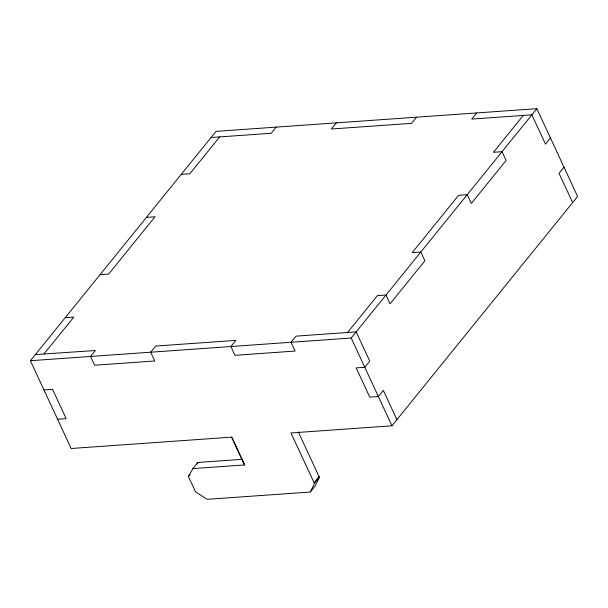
<?xml version="1.0" encoding="UTF-8"?>
<svg xmlns="http://www.w3.org/2000/svg" width="608" height="608" viewBox="0 0 608 608"><rect width="100%" height="100%" fill="white"/><g stroke="black" fill="none" stroke-linecap="round" stroke-linejoin="round"><path stroke-width="0.91" d="M242.174 459.321L197.866 462.452L192.896 468.601L188.412 476.467L195.548 491.834L207.161 499.32L310.27 492.032L314.412 483.421L319.382 477.28L298.346 431.954M319.382 477.28L315.24 485.883L310.27 492.032M196.969 464.026L197.866 462.452M192.896 468.601L244.735 464.93L231.838 437.129L71.151 448.499L30.4 360.711L216.053 131.374L536.849 108.68L577.6 196.46L391.947 425.805L290.981 432.949L314.412 483.421M43.966 353.962L73.804 317.102L65.208 317.71M219.67 136.906L189.833 173.766L181.245 174.374M276.199 127.118L271.229 133.258L211.082 137.514M336.353 122.862L331.383 129.002L411.578 123.333L416.548 117.184M476.702 112.936L471.732 119.077L531.878 114.821L545.46 144.081L550.438 137.94M188.412 476.467L190.068 474.422M347.578 332.485L377.416 295.625L386.012 295.017L390.085 303.795L424.893 260.794L420.82 252.016L412.224 252.624L458.637 195.29L467.233 194.682L471.306 203.46L506.114 160.459L502.041 151.681L493.445 152.289L523.283 115.429M30.4 360.711L351.196 338.018L536.849 108.68M564.019 167.2L559.041 173.341L572.63 202.608M314.07 482.691L319.048 476.55M146.429 217.375L155.025 216.767L108.612 274.102L100.016 274.71M35.37 354.57L95.357 350.52L90.546 356.455L94.628 365.233L154.774 360.977L150.7 352.199L155.671 346.058L235.874 340.389L230.896 346.53L234.977 355.308L295.123 351.052L291.05 342.274L296.02 336.133L356.174 331.877L369.755 361.137L364.785 367.278L356.189 367.886L369.77 397.153L378.366 396.545L383.336 390.397L396.918 419.664M43.981 389.971L52.577 389.363L66.158 418.631L57.562 419.239M351.196 338.018L391.947 425.805M231.549 437.152L244.454 464.953"/></g></svg>
